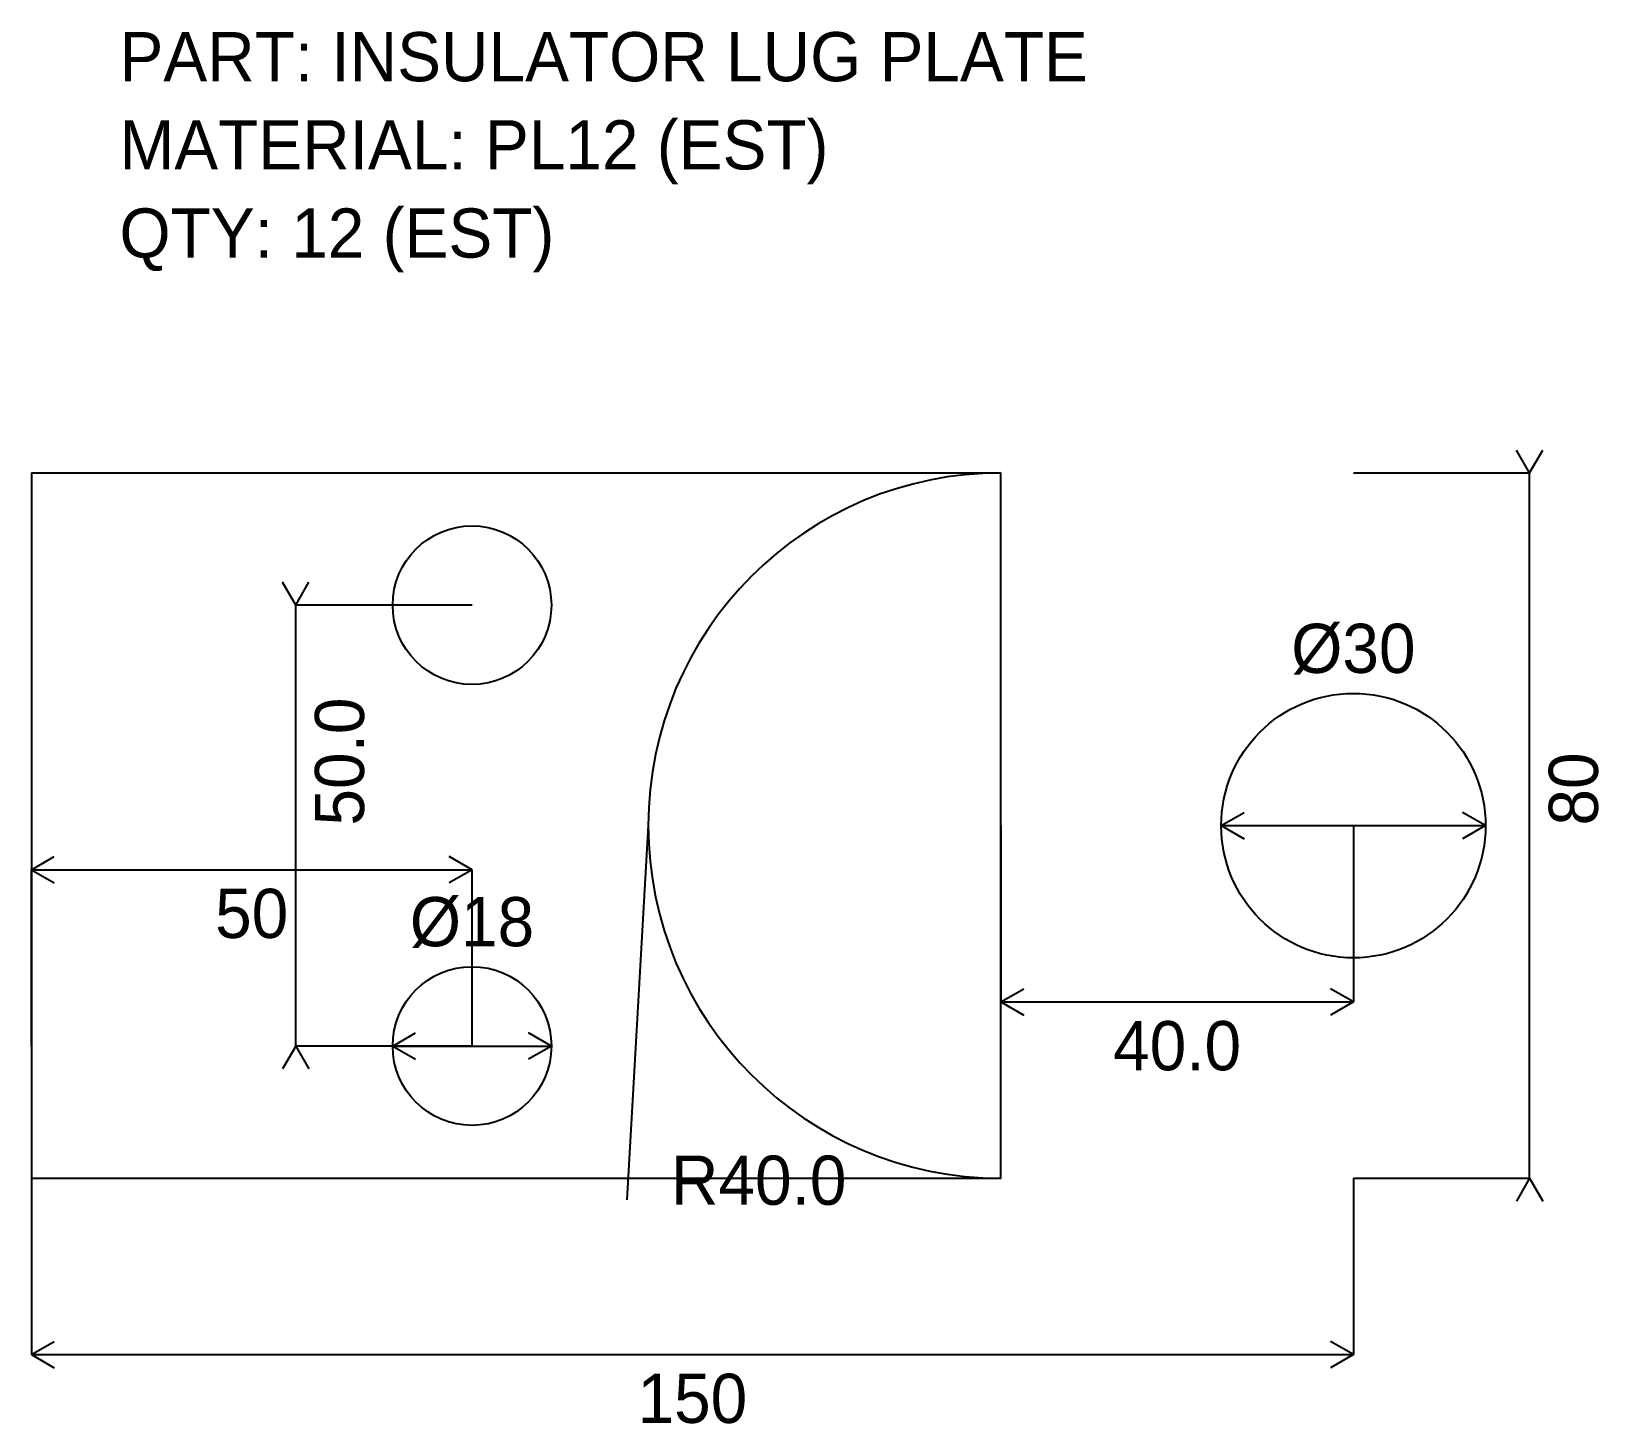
# Model space of a CAD drawing. Header units: millimetres. Extents: x 0 to 178, y -28 to 130.
import ezdxf

# ---------------------------------------------------------------- set-up
doc = ezdxf.new("R2010")
doc.units = ezdxf.units.MM
for name, color, linetype in [('ANNOTATION', 7, 'Continuous'), ('DIMENSION', 2, 'Continuous'), ('GEOMETRY', 1, 'Continuous')]:
    doc.layers.add(name, color=color, linetype=linetype)

msp = doc.modelspace()

# ---------------------------------------------------------------- linework, layer by layer
at = {"layer": 'DIMENSION'}
for p, q in [((170, 80), (168.5, 82.6)), ((170, 80), (171.5, 82.6)), ((150, 80), (170, 80)), ((170, 0), (170, 80)), ((30, 65), (28.5, 67.6)), ((30, 65), (31.5, 67.6)), ((50, 65), (30, 65)), ((30, 15), (30, 65)), ((135, 40), (137.6, 41.5)), ((165, 40), (162.4, 41.5)), ((70, 40), (67.57, -2.43)), ((110, 40), (110, 20)), ((135, 40), (165, 40)), ((135, 40), (137.6, 38.5)), ((150, 40), (150, 20)), ((165, 40), (162.4, 38.5)), ((0, 35), (2.6, 36.5)), ((50, 35), (47.4, 36.5)), ((0, 15), (0, 35)), ((0, 35), (50, 35)), ((0, 35), (2.6, 33.5)), ((50, 35), (47.4, 33.5)), ((50, 15), (50, 35)), ((110, 20), (112.6, 21.5)), ((150, 20), (147.4, 21.5)), ((110, 20), (150, 20)), ((110, 20), (112.6, 18.5)), ((150, 20), (147.4, 18.5)), ((41, 15), (43.6, 16.5)), ((59, 15), (56.4, 16.5)), ((30, 15), (28.5, 12.4)), ((50, 15), (30, 15)), ((30, 15), (31.5, 12.4)), ((41, 15), (59, 15)), ((41, 15), (43.6, 13.5)), ((59, 15), (56.4, 13.5)), ((0, 0), (0, -20)), ((150, 0), (150, -20)), ((150, 0), (170, 0)), ((170, 0), (168.5, -2.6)), ((170, 0), (171.5, -2.6)), ((0, -20), (2.6, -18.5)), ((150, -20), (147.4, -18.5)), ((0, -20), (150, -20)), ((0, -20), (2.6, -21.5)), ((150, -20), (147.4, -21.5))]:
    msp.add_line(p, q, dxfattribs=at)
at = {"layer": 'GEOMETRY'}
for q in [(110, 80), (0, 0)]:
    msp.add_line((0, 80), q, dxfattribs=at)
msp.add_lwpolyline([(0, 0), (110, 0), (110, 80)], dxfattribs=at)
for centre, radius in [((50, 65), 9), ((150, 40), 15), ((50, 15), 9)]:
    msp.add_circle(centre, radius, dxfattribs=at)
msp.add_arc((110, 40), 40, 90, 270, dxfattribs=at)

# ---------------------------------------------------------------- texts
at = {"layer": 'ANNOTATION', "char_height": 5.58}
for s, insert, attachment_point in [('PART: INSULATOR LUG PLATE', (10, 130), 1), ('MATERIAL: PL12 (EST)', (10, 120), 1), ('QTY: 12 (EST)', (10, 110), 1), ('Ø30', (150, 60), 5), ('50', (25, 30), 5), ('Ø18', (50, 29), 5), ('40.0', (130, 15), 5), ('R40.0', (72.57, 2.57), 1), ('150', (75, -25), 5)]:
    msp.add_mtext(s, dxfattribs=dict(at, insert=insert, attachment_point=attachment_point))
at = {"layer": 'ANNOTATION', "char_height": 5.58, "attachment_point": 4, "rotation": 90}
for s, insert in [('50.0', (35, 40)), ('80', (175, 40))]:
    msp.add_mtext(s, dxfattribs=dict(at, insert=insert))

doc.saveas('drawing.dxf')
